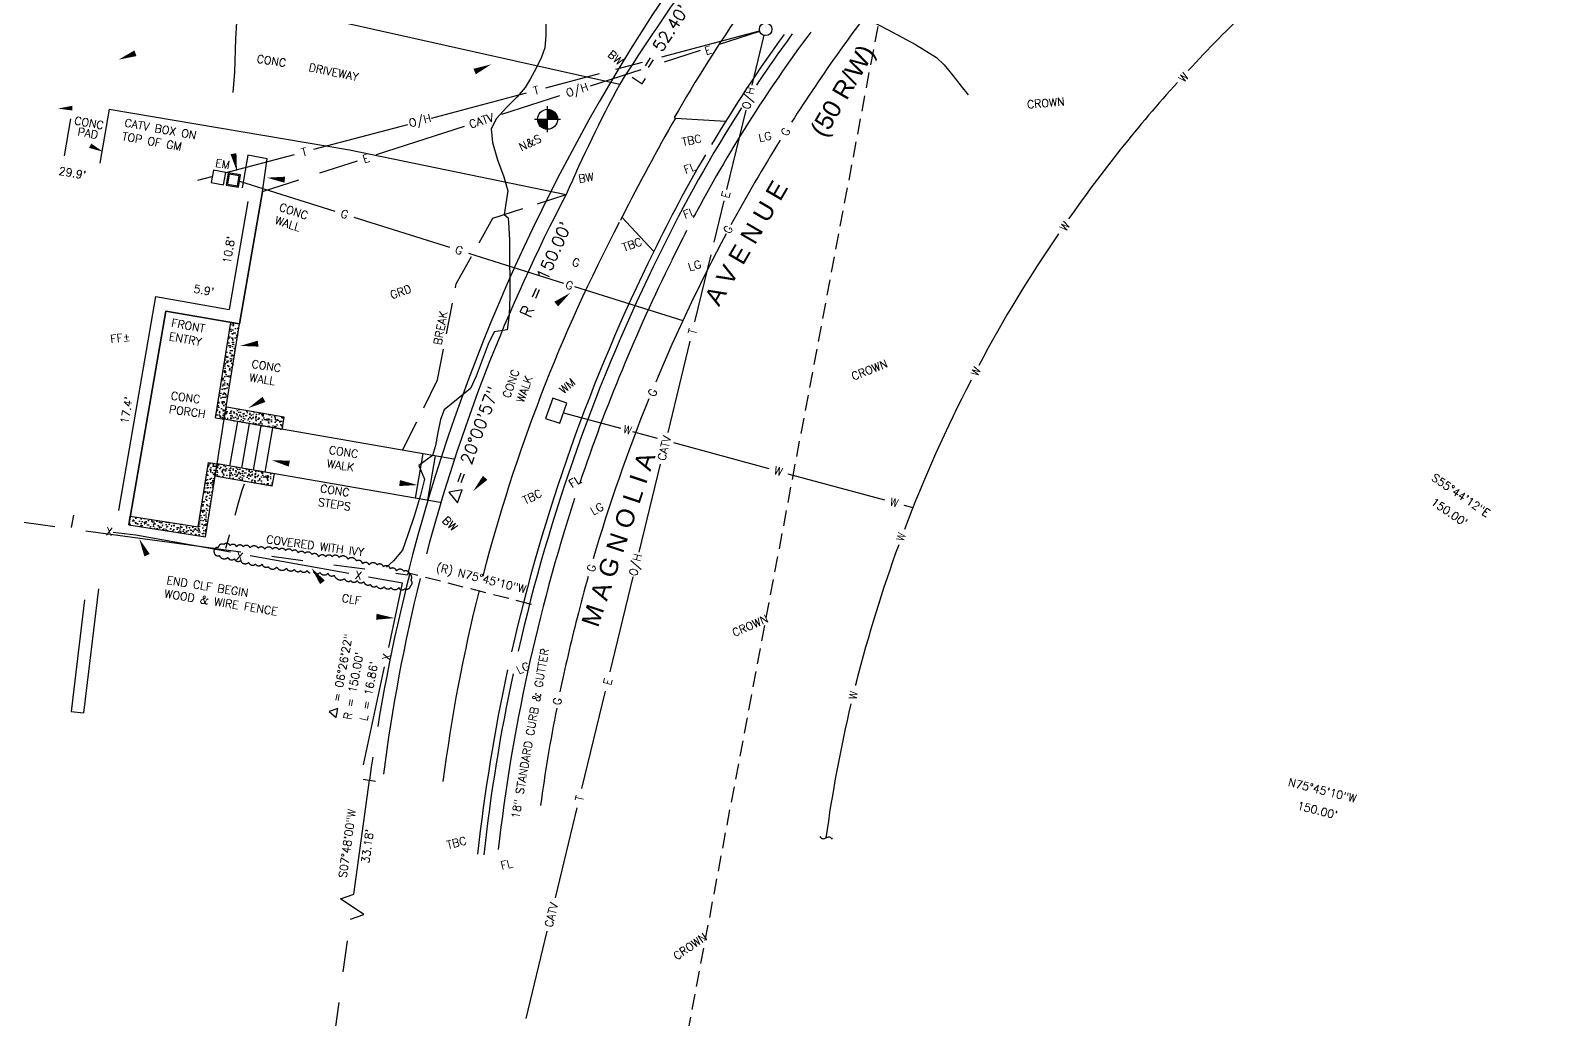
# Model space of a CAD drawing. Extents: x 3812 to 5524, y 4309 to 5867.
# Drawn here: x 5119.2 to 5240.9, y 4943.8 to 5022.9 of the extents above; entities that cross this region are included whole.
import ezdxf
from ezdxf.enums import TextEntityAlignment as Align

# ---------------------------------------------------------------- set-up
doc = ezdxf.new("R2010")
doc.units = 0
doc.header["$LTSCALE"] = 10
doc.header["$MEASUREMENT"] = 0
for name, pattern in [('HIDDEN', [0.375, 0.25, -0.125]), ('HIDDEN2', [0.1875, 0.125, -0.0625]), ('PHANTOM', [2.5, 1.25, -0.25, 0.25, -0.25, 0.25, -0.25])]:
    doc.linetypes.add(name, pattern=pattern)
doc.layers.get('0').update_dxf_attribs({"linetype": 'CONTINUOUS'})
for name, color, linetype in [('BDRY-HATCH', 6, 'CONTINUOUS'), ('BNDRY-DIM', 1, 'CONTINUOUS'), ('BNDRY-REC', 4, 'PHANTOM'), ('BNRDY', 5, 'CONTINUOUS'), ('BRK', 6, 'HIDDEN'), ('BUILDING', 1, 'CONTINUOUS'), ('CONCRETE', 32, 'CONTINUOUS'), ('FENCE', 7, 'CONTINUOUS'), ('HATCHBORDER', 7, 'CONTINUOUS'), ('LEGEND', 7, 'CONTINUOUS'), ('PLT_ANNO_TXT', 120, 'CONTINUOUS'), ('POSMAJOR001', 1, 'CONTINUOUS'), ('POSMINOR001', 7, 'CONTINUOUS'), ('TEXTM', 11, 'CONTINUOUS'), ('TIES', 7, 'HIDDEN2'), ('UTILITIES', 7, 'CONTINUOUS')]:
    doc.layers.add(name, color=color, linetype=linetype)
doc.styles.add('H180', font='HELV1-MS.SHX', dxfattribs={"height": 6.86517e-07})
doc.styles.add('L80', font='simplex.shx', dxfattribs={"height": 0.8})

# ---------------------------------------------------------------- blocks, each defined once
blk = doc.blocks.new('DELTA')
blk.add_lwpolyline([(0, 0), (0.096, 0), (0.048, 0.083)], close=True)
blk = doc.blocks.new('BM')
for p, q in [((-0.13, 0), (0.13, 0)), ((0, -0.13), (0, 0.13))]:
    blk.add_line(p, q)
at = {"const_width": 0.1}
for points in [[(-0.05, 0, 0.414214), (0, -0.05, 1)], [(0.05, 0, 0.414214), (0, 0.05, 1)]]:
    blk.add_lwpolyline(points, format="xyb", dxfattribs=at)
blk.add_circle((0, 0), 0.1)

msp = doc.modelspace()

# ---------------------------------------------------------------- hatches: boundary and pattern name
at = {"layer": 'BDRY-HATCH'}
h = msp.add_hatch(dxfattribs=at)
h.set_pattern_fill('AR-CONC', color=256, scale=0.1, angle=-0.0075, style=0)
h.set_pattern_definition([(49.9925, (-8.52993, -0.10767), (0.71725196, -0.062846024), [0.075, -0.825]), (354.9925, (-8.5299, -0.1077), (-0.13865287, 0.75221029), [0.06, -0.66]), (100.4439, (-8.47016, -0.1129), (0.578599624, 0.68936381), [0.06374019, -0.70114211]), (46.1767, (-8.5299, 0.0923), (1.06721937, -0.16565871), [0.1125, -1.2375]), (96.6281, (-8.441, 0.0785), (0.93479021, 0.97399552), [0.09561029, -1.051713]), (351.1767, (-8.5299, 0.0923), (0.93478945, 0.97399625), [0.09, -0.99]), (20.9925, (-8.4299, 0.0423), (0.596854344, -0.40269702), [0.075, -0.825]), (325.9925, (-8.4299, 0.0423), (0.24341025, 0.72511819), [0.06, -0.66]), (71.4439, (-8.3802, 0.00876), (0.84026484, 0.32242051), [0.06374019, -0.70114211]), (37.4925, (-8.52993, -0.10767), (0.012203431, 0.332892259), [0, -0.652, 0, -0.67, 0, -0.6625]), (7.4925, (-8.52993, -0.10767), (0.263121164, 0.394377273), [0, -0.382, 0, -0.637, 0, -0.2525]), (327.4925, (-8.75293, -0.10764), (0.533819479, -0.022624749), [0, -0.25, 0, -0.78, 0, -1.035]), (317.4925, (-8.85293, -0.1076), (0.583199268, 0.100028643), [0, -0.325, 0, -0.518, 0, -0.735])])
h.paths.add_polyline_path([(5134.02, 4991.95), (5134.71, 4991.84), (5135.93, 4999.47), (5135.24, 4999.59)])
h = msp.add_hatch(dxfattribs=at)
h.set_pattern_fill('AR-CONC', color=256, scale=0.1, angle=-0.0075, style=0)
h.set_pattern_definition([(49.9925, (-5.52116, -3.5666), (0.71725196, -0.062846024), [0.075, -0.825]), (354.9925, (-5.5212, -3.5666), (-0.13865287, 0.75221029), [0.06, -0.66]), (100.4439, (-5.4614, -3.57184), (0.578599624, 0.68936381), [0.06374019, -0.70114211]), (46.1767, (-5.5211, -3.3666), (1.06721937, -0.16565871), [0.1125, -1.2375]), (96.6281, (-5.4322, -3.3804), (0.93479021, 0.97399552), [0.09561029, -1.051713]), (351.1767, (-5.5211, -3.3666), (0.93478945, 0.97399625), [0.09, -0.99]), (20.9925, (-5.42114, -3.4166), (0.596854344, -0.40269702), [0.075, -0.825]), (325.9925, (-5.42114, -3.4166), (0.24341025, 0.72511819), [0.06, -0.66]), (71.4439, (-5.3714, -3.4502), (0.84026484, 0.32242051), [0.06374019, -0.70114211]), (37.4925, (-5.52116, -3.5666), (0.012203431, 0.332892259), [0, -0.652, 0, -0.67, 0, -0.6625]), (7.4925, (-5.52116, -3.5666), (0.263121164, 0.394377273), [0, -0.382, 0, -0.637, 0, -0.2525]), (327.4925, (-5.74416, -3.56658), (0.533819479, -0.022624749), [0, -0.25, 0, -0.78, 0, -1.035]), (317.4925, (-5.84416, -3.56656), (0.583199268, 0.100028643), [0, -0.325, 0, -0.518, 0, -0.735])])
h.paths.add_polyline_path([(5134.89, 4992.82), (5134.71, 4991.84), (5139.34, 4991.03), (5139.52, 4992.02)])
h = msp.add_hatch(dxfattribs=at)
h.set_pattern_fill('AR-CONC', color=256, scale=0.1, angle=-0.0075, style=0)
h.set_pattern_definition([(49.9925, (12.0452, -7.6819), (0.71725196, -0.062846024), [0.075, -0.825]), (354.9925, (12.0452, -7.6819), (-0.13865287, 0.75221029), [0.06, -0.66]), (100.4439, (12.10496, -7.6871), (0.578599624, 0.68936381), [0.06374019, -0.70114211]), (46.1767, (12.0452, -7.4819), (1.06721937, -0.16565871), [0.1125, -1.2375]), (96.6281, (12.1341, -7.4957), (0.93479021, 0.97399552), [0.09561029, -1.051713]), (351.1767, (12.0452, -7.4819), (0.93478945, 0.97399625), [0.09, -0.99]), (20.9925, (12.1452, -7.5319), (0.596854344, -0.40269702), [0.075, -0.825]), (325.9925, (12.1452, -7.5319), (0.24341025, 0.72511819), [0.06, -0.66]), (71.4439, (12.19494, -7.56544), (0.84026484, 0.32242051), [0.06374019, -0.70114211]), (37.4925, (12.04519, -7.68187), (0.012203431, 0.332892259), [0, -0.652, 0, -0.67, 0, -0.6625]), (7.4925, (12.0452, -7.68187), (0.263121164, 0.394377273), [0, -0.382, 0, -0.637, 0, -0.2525]), (327.4925, (11.82219, -7.68184), (0.533819479, -0.022624749), [0, -0.25, 0, -0.78, 0, -1.035]), (317.4925, (11.7222, -7.68183), (0.583199268, 0.100028643), [0, -0.325, 0, -0.518, 0, -0.735])])
h.paths.add_polyline_path([(5133.22, 4982.45), (5134.15, 4988.28), (5133.46, 4988.39), (5132.64, 4983.25), (5127.21, 4984.09), (5127.09, 4983.4)])
h = msp.add_hatch(dxfattribs=at)
h.set_pattern_fill('AR-CONC', color=256, scale=0.1, angle=-0.0075, style=0)
h.set_pattern_definition([(49.9925, (-5.58914, -8.13525), (0.71725196, -0.062846024), [0.075, -0.825]), (354.9925, (-5.58914, -8.13525), (-0.13865287, 0.75221029), [0.06, -0.66]), (100.4439, (-5.5294, -8.1405), (0.578599624, 0.68936381), [0.06374019, -0.70114211]), (46.1767, (-5.5891, -7.93525), (1.06721937, -0.16565871), [0.1125, -1.2375]), (96.6281, (-5.5002, -7.9491), (0.93479021, 0.97399552), [0.09561029, -1.051713]), (351.1767, (-5.5891, -7.9353), (0.93478945, 0.97399625), [0.09, -0.99]), (20.9925, (-5.4891, -7.98527), (0.596854344, -0.40269702), [0.075, -0.825]), (325.9925, (-5.4891, -7.9853), (0.24341025, 0.72511819), [0.06, -0.66]), (71.4439, (-5.4394, -8.0188), (0.84026484, 0.32242051), [0.06374019, -0.70114211]), (37.4925, (-5.58914, -8.13525), (0.012203431, 0.332892259), [0, -0.652, 0, -0.67, 0, -0.6625]), (7.4925, (-5.58914, -8.13525), (0.263121164, 0.394377273), [0, -0.382, 0, -0.637, 0, -0.2525]), (327.4925, (-5.81214, -8.13522), (0.533819479, -0.022624749), [0, -0.25, 0, -0.78, 0, -1.035]), (317.4925, (-5.91214, -8.1352), (0.583199268, 0.100028643), [0, -0.325, 0, -0.518, 0, -0.735])])
h.paths.add_polyline_path([(5138.56, 4986.5), (5138.73, 4987.49), (5134.15, 4988.28), (5133.98, 4987.3)])

# ---------------------------------------------------------------- linework, layer by layer
at = {"layer": 'BNDRY-REC'}
for p, q in [((4999.82, 4999.91), (5149.36, 4979.4)), ((5145.84, 4963.06), (5146.82, 4962.89))]:
    msp.add_line(p, q, dxfattribs=at)
msp.add_lwpolyline([(5141.83, 4930.1), (5141.92, 4930.82), (5142.98, 4931.18), (5141.14, 4932.44), (5142.2, 4932.8), (5144.81, 4951.87), (5145.87, 4952.23), (5144.02, 4953.49), (5145.08, 4953.85), (5146.33, 4962.98)], dxfattribs=at)
msp.add_arc((5294.95, 4942.65), 150, 165.7747, 172.2141, dxfattribs=at)
at = {"layer": 'BNRDY'}
msp.add_arc((5294.74, 4942.47), 150, 145.7293, 165.7452, dxfattribs=at)
at = {"layer": 'BRK'}
for p, q in [((5156.2, 5007.93), (5162.06, 5009.81)), ((5153.27, 5002.68), (5156.2, 5007.93)), ((5151.78, 4994.99), (5153.27, 5002.68)), ((5148.99, 4989.41), (5151.78, 4994.99))]:
    msp.add_line(p, q, dxfattribs=at)
msp.add_lwpolyline([(5141.82, 4979.63, 0.022061), (5141.84, 4979.65, 0.520567), (5142.37, 4979.59, 0.520567), (5143.01, 4979.52, 0.520567), (5143.51, 4979.37, 0.520567), (5144.34, 4979.09, 0.520567), (5144.83, 4978.94, 0.520567), (5145.35, 4978.94, 0.520567), (5145.88, 4978.85, 0.520567), (5146.4, 4978.63, 0.520567), (5146.89, 4978.51, 0.520567), (5147.51, 4978.45, 0.520567), (5148.06, 4978.38, 0.520567), (5148.68, 4978.38, 0.520567), (5149.17, 4978.29, 0.520567), (5149.63, 4978.54, 0.520567), (5149.63, 4978.97), (5149.63, 4978.97, 0.520567), (5149.54, 4979.46, 0.520567), (5149.08, 4979.68, 0.520567), (5148.49, 4979.71, 0.520567), (5148, 4979.89, 0.520567), (5147.45, 4980.05, 0.520567), (5146.95, 4980.2, 0.520567), (5146.31, 4980.2, 0.520567), (5145.78, 4980.29, 0.520567), (5145.29, 4980.51, 0.520567), (5144.61, 4980.66, 0.520567), (5143.91, 4980.79, 0.520567), (5143.35, 4980.85, 0.520567), (5142.83, 4980.85, 0.520567), (5142.27, 4980.85, 0.520567), (5141.72, 4981.03, 0.520567), (5141.17, 4981.12, 0.520567), (5140.64, 4981.16, 0.520567), (5140.15, 4981.31, 0.520567), (5139.63, 4981.34, 0.520567), (5139.1, 4981.4, 0.520567), (5138.58, 4981.46, 0.520567), (5137.96, 4981.46, 0.520567), (5137.44, 4981.53, 0.520567), (5136.79, 4981.56, 0.520567), (5136.24, 4981.65, 0.520567), (5135.71, 4981.65, 0.520567), (5135.19, 4981.74, 0.520567), (5134.7, 4981.83, 0.520567), (5134.24, 4981.59, 0.520567), (5133.9, 4981.22, 0.520567), (5134.33, 4980.94, 0.520567), (5135.01, 4980.79, 0.520567), (5135.53, 4980.69, 0.520567), (5136.02, 4980.54, 0.520567), (5136.67, 4980.39, 0.520567), (5137.22, 4980.26, 0.520567), (5137.75, 4980.26, 0.520567), (5138.24, 4980.05, 0.520567), (5138.92, 4980.02, 0.520567), (5139.69, 4979.92, 0.520567), (5140.33, 4979.83, 0.520567), (5140.83, 4979.74, 0.520567), (5141.35, 4979.74, 0.251052), (5141.58, 4979.56, 0.251052)], format="xyb", dxfattribs=at)
at = {"layer": 'BUILDING'}
for p, q in [((5137.77, 5010.06), (5135.93, 4999.47)), ((5135.93, 4999.47), (5137.77, 5010.06)), ((5130.06, 5000.49), (5127.09, 4983.4)), ((5127.09, 4983.4), (5130.06, 5000.49)), ((5135.93, 4999.47), (5130.06, 5000.49)), ((5130.06, 5000.49), (5135.93, 4999.47)), ((5124.66, 4978.28), (5123.46, 4968.35))]:
    msp.add_line(p, q, dxfattribs=at)
at = {"layer": 'CONCRETE'}
for p, q in [((5141.15, 5024.26), (5166.34, 5018.65)), ((5125.53, 5016.63), (5124.78, 5012.32)), ((5125.53, 5016.63), (5144.74, 5013.38)), ((5122.43, 5015.87), (5121.92, 5012.91)), ((5170.7, 5015.98), (5170.79, 5015.92)), ((5170.79, 5015.92), (5174.81, 5015.68)), ((5136.6, 5012.95), (5136.15, 5010.34)), ((5138.14, 5012.68), (5136.6, 5012.95)), ((5137.77, 5010.06), (5138.14, 5012.68)), ((5144.74, 5013.38), (5162.06, 5009.81)), ((5166.52, 5008.01), (5166.53, 5008)), ((5166.52, 5008.01), (5169.06, 5005.26)), ((5134.02, 4991.95), (5135.24, 4999.59)), ((5134.71, 4991.84), (5135.93, 4999.47)), ((5134.02, 4991.95), (5134.71, 4991.84)), ((5139.52, 4992.02), (5134.89, 4992.82)), ((5139.34, 4991.03), (5139.52, 4992.02)), ((5134.15, 4988.28), (5134.71, 4991.84)), ((5153.07, 4988.65), (5134.71, 4991.84)), ((5135.18, 4988.1), (5135.8, 4991.65)), ((5136.12, 4987.94), (5136.73, 4991.49)), ((5137.05, 4987.78), (5137.67, 4991.32)), ((5137.99, 4987.62), (5138.61, 4991.16)), ((5132.64, 4983.25), (5133.46, 4988.39)), ((5133.22, 4982.45), (5134.15, 4988.28)), ((5133.46, 4988.39), (5134.15, 4988.28)), ((5151.99, 4985.18), (5134.15, 4988.28)), ((5150.02, 4985.54), (5150.63, 4989.09)), ((5151, 4985.37), (5151.62, 4988.92)), ((5138.56, 4986.5), (5133.98, 4987.3)), ((5138.56, 4986.5), (5138.73, 4987.49)), ((5122.66, 4984.17), (5122.49, 4983.18)), ((5127.09, 4983.4), (5133.22, 4982.45)), ((5127.21, 4984.09), (5132.64, 4983.25))]:
    msp.add_line(p, q, dxfattribs=at)
for centre, radius, start, end in [((5337.05, 4909.97), 202.37, 141.4524, 147.5174), ((5277.48, 4954.78), 123.07, 140.5243, 150.1824), ((5271.98, 4955.28), 112.81, 143.2291, 152.1669), ((5271.98, 4955.28), 114.41, 143.9515, 149.2241), ((5271.98, 4955.28), 113.91, 143.7363, 146.2503), ((5266.67, 4964.56), 113.98, 151.673, 156.6092), ((5271.98, 4955.28), 113.91, 147.3465, 154.098), ((5289.82, 4946.76), 137.66, 149.8396, 153.5841), ((5271.98, 4955.28), 114.41, 149.7031, 154.098), ((5284.05, 4945.89), 137.73, 152.3459, 165.2006), ((5277.48, 4954.78), 123.07, 154.3711, 154.5091), ((5284.05, 4945.89), 132.93, 152.3459, 165.4415), ((5271.98, 4955.28), 112.81, 152.7539, 154.098), ((5298.64, 4941.22), 144.54, 153.7036, 167.2056), ((5298.64, 4941.22), 144.04, 153.7036, 167.1366), ((5298.64, 4941.22), 142.94, 153.7036, 161.4187), ((5298.64, 4941.22), 142.94, 161.9485, 173.4891), ((5284.05, 4945.89), 137.73, 166.0483, 172.6663), ((5284.05, 4945.89), 132.93, 165.9608, 172.6663), ((5298.64, 4941.22), 144.54, 167.7846, 173.706), ((5298.64, 4941.22), 144.04, 167.8676, 173.706)]:
    msp.add_arc(centre, radius, start, end, dxfattribs=at)
at = {"layer": 'FENCE'}
for p, q in [((5127.64, 4982.57), (5125.83, 4982.79)), ((5135.22, 4981.21), (5127.64, 4982.57)), ((5144.67, 4979.5), (5136.8, 4980.92)), ((5148.96, 4978.73), (5146.25, 4979.22)), ((5147.87, 4973.6), (5148.96, 4978.73)), ((5145.86, 4964.21), (5147.53, 4972.04))]:
    msp.add_line(p, q, dxfattribs=at)
at = {"layer": 'HATCHBORDER'}
for p, q in [((5136.61, 5009.25), (5135.11, 5000.63)), ((5126.28, 4984.55), (5129.25, 5001.65)), ((5129.25, 5001.65), (5135.11, 5000.63)), ((5134.02, 4991.95), (5135.24, 4999.59)), ((5134.71, 4991.84), (5135.93, 4999.47)), ((5135.24, 4999.59), (5135.93, 4999.47)), ((5134.02, 4991.95), (5134.71, 4991.84)), ((5134.71, 4991.84), (5134.89, 4992.82)), ((5139.52, 4992.02), (5134.89, 4992.82)), ((5139.34, 4991.03), (5139.52, 4992.02)), ((5139.34, 4991.03), (5134.71, 4991.84)), ((5132.64, 4983.25), (5133.46, 4988.39)), ((5133.22, 4982.45), (5134.15, 4988.28)), ((5133.46, 4988.39), (5134.15, 4988.28)), ((5133.98, 4987.3), (5134.15, 4988.28)), ((5138.73, 4987.49), (5134.15, 4988.28)), ((5138.56, 4986.5), (5133.98, 4987.3)), ((5138.56, 4986.5), (5138.73, 4987.49)), ((5122.66, 4984.17), (5122.49, 4983.18)), ((5127.09, 4983.4), (5127.21, 4984.09)), ((5127.09, 4983.4), (5133.22, 4982.45)), ((5127.21, 4984.09), (5132.64, 4983.25)), ((5123.55, 4977.41), (5122.47, 4968.47)), ((5122.47, 4968.47), (5123.46, 4968.35))]:
    msp.add_line(p, q, dxfattribs=at)
at = {"layer": 'POSMAJOR001'}
for points in [[(5140.43, 5031.92, 110), (5139.14, 5029.76, 110), (5138.44, 5029.15, 110), (5137.5, 5028.44, 110), (5136.63, 5027.69, 110), (5136.13, 5026.98, 110), (5136.13, 5026.98, 110), (5135.78, 5024.91, 110), (5135.63, 5022.26, 110), (5135.54, 5019.59, 110), (5135.42, 5017.98, 110)], [(5135.6, 4984.17, 110), (5135.87, 4985.15, 110), (5136.16, 4986.18, 110), (5136.16, 4986.18, 110), (5136.33, 4986.69, 110)], [(5134.86, 4981.53, 110), (5135.15, 4982.57, 110), (5135.16, 4982.6, 110)]]:
    msp.add_polyline3d(points, dxfattribs=at)
at = {"layer": 'POSMINOR001'}
for points in [[(5182.16, 5024.25, 106), (5182.93, 5024.96, 106), (5183.32, 5025.33, 106), (5183.85, 5025.04, 106), (5185.6, 5024.12, 106), (5187.8, 5022.98, 106), (5189.98, 5021.81, 106), (5191.67, 5020.77, 106), (5191.67, 5020.77, 106), (5192.29, 5020.18, 106), (5192.97, 5019.34, 106), (5193.63, 5018.47, 106), (5194.19, 5017.79, 106), (5194.19, 5017.79, 106)], [(5160.43, 5023.77, 108), (5160.44, 5022.53, 108), (5160.34, 5021.55, 108), (5160.34, 5021.55, 108), (5160.09, 5020.81, 108), (5159.66, 5019.92, 108), (5159.19, 5019.05, 108), (5158.77, 5018.37, 108), (5158.77, 5018.37, 108), (5158.15, 5017.64, 108), (5157.28, 5016.78, 108), (5156.49, 5015.89, 108), (5156.07, 5015.08, 108), (5156.07, 5015.08, 108), (5156.17, 5013.97, 108), (5156.58, 5012.6, 108), (5157.07, 5011.23, 108), (5157.38, 5010.12, 108), (5157.38, 5010.12, 108), (5157.09, 5008.22, 108), (5157.42, 5007.94, 108), (5157.48, 5007.16, 108), (5157.52, 5006.17, 108), (5157.53, 5005.18, 108), (5157.53, 5004.39, 108), (5157.53, 5004.39, 108), (5157.54, 5003.19, 108), (5157.54, 5001.68, 108), (5157.5, 5000.18, 108), (5157.35, 4999, 108), (5157.35, 4999, 108), (5156.3, 4998.83, 108), (5155.83, 4997.85, 108), (5155.35, 4996.57, 108), (5154.87, 4995.29, 108), (5154.4, 4994.31, 108), (5154.4, 4994.31, 108), (5152.29, 4992.6, 108), (5152.01, 4991.82, 108), (5151.8, 4990.79, 108), (5151.61, 4989.75, 108), (5151.37, 4988.95, 108), (5151.37, 4988.95, 108), (5150.29, 4988.14, 108), (5150.72, 4987.04, 108), (5150.41, 4985.76, 108), (5149.93, 4984.18, 108), (5149.41, 4982.61, 108), (5148.97, 4981.37, 108), (5148.97, 4981.37, 108), (5148.25, 4980.51, 108), (5147.69, 4980, 108)]]:
    msp.add_polyline3d(points, dxfattribs=at)
at = {"layer": 'TEXTM'}
for points in [[(5126.27, 5020.6, 0, 0.48, 0), (5127.62, 5021.11, 0, 0, -0.209241), (5133.59, 5020.83, 0, 0, 0.186059), (5136.83, 5020.52, 0, 0, -0.13849)], [(5156.06, 5020.22, 0, 0.48, 0), (5154.74, 5019.65, 0, 0, -0.18195), (5150.93, 5019.47, 0, 0, 0.191585), (5146.41, 5019.17, 0, 0, 4.418973)], [(5121.43, 5016.69, 0, 0.384, 0), (5122.58, 5016.72, 0, 0, -0.527875), (5122.98, 5016.17, 0, 0, -0.705689)], [(5125.04, 5013.23, 0, 0.384, 0), (5124, 5013.72, 0, 0, -0.54123), (5123.93, 5014.19, 0, 0, 1.602764)], [(5135.74, 5011.66, 0, 0.48, 0), (5135.46, 5013.08, 0, 0, 0.625552), (5134.3, 5013.38, 0, 0, -0.46297), (5133, 5013.39, 0, 0, -1.571836)], [(5138.13, 5011.16, 0, 0.48, 0), (5139.56, 5011, 0, 0, -0.536624), (5140.53, 5009.12, 0, 0, 0.086537)], [(5162.38, 5001.95, 0, 0.48, 0), (5161.26, 5001.05, 0, 0, 0.236019), (5159.88, 4998.07, 0, 0, -0.201725), (5159.02, 4995.83, 0, 0, 2.34803)], [(5136, 4997.71, 0, 0.48, 0), (5137.43, 4997.89, 0, 0, -0.619463), (5138.32, 4996.58, 0, 0, 0.348573)], [(5136.64, 4992.73, 0, 0.48, 0), (5137.9, 4993.43, 0, 0, 0.353386), (5138.2, 4994.16, 0, 0, -2.008521)], [(5154.62, 4986.09, 0, 0.48, 0), (5155.58, 4987.16, 0, 0, 0.219166), (5156.6, 4990.48, 0, 0, -0.250957), (5157.64, 4993.24, 0, 0, -0.376405)], [(5138.5, 4988.57, 0, 0.48, 0), (5139.92, 4988.29, 0, 0, -0.724913), (5140.05, 4987.18, 0, 0, 0.851777), (5140.24, 4986.52, 0, 0, -0.113965), (5141.7, 4986.36, 0, 0, 0.169154)], [(5150.17, 4986.58, 0, 0.48, 0), (5148.74, 4986.74, 0, 0, 0.722541), (5148.21, 4985.57, 0, 0, -0.796177), (5147.96, 4985.13, 0, 0, 0.058768), (5145.65, 4985.54, 0, 0, 0.029356)], [(5127.93, 4982.27, 0, 0.48, 0), (5128.55, 4980.97, 0, 0, 0.421672), (5129.79, 4980.54, 0, 0, -0.725388), (5130.97, 4979.37, 0, 0, -4.182924)], [(5141.7, 4979.94, 0, 0.48, 0), (5142.57, 4978.8, 0, 0, 0.157023), (5143.81, 4977.94, 0, 0, -0.742583)], [(5148.32, 4975.94, 0, 0.48, 0), (5146.88, 4976.05, 0, 0, -0.241243), (5145.55, 4976.86, 0, 0, -1.784241)]]:
    msp.add_lwpolyline(points, format="xyseb", dxfattribs=at)
at = {"layer": 'TIES'}
for p, q in [((5240.92, 5308.82), (5084.09, 4478.77)), ((5159.28, 4977.04), (5149.55, 4979.51))]:
    msp.add_line(p, q, dxfattribs=at)
at = {"layer": 'UTILITIES'}
for p, q in [((5169.71, 5020.83), (5177.52, 5022.9)), ((5174.32, 5021.84), (5177.53, 5022.88)), ((5176.93, 5018.57), (5177.89, 5022.55)), ((5169.91, 5020.42), (5172.79, 5021.35)), ((5166.04, 5019.85), (5168.16, 5020.41)), ((5160.43, 5018.36), (5164.72, 5019.5)), ((5164.01, 5018.52), (5168.06, 5019.82)), ((5151.29, 5015.93), (5158.89, 5017.95)), ((5156.92, 5016.24), (5161.55, 5017.73)), ((5174.9, 5010.21), (5176.44, 5016.56)), ((5141.88, 5013.43), (5149.4, 5015.42)), ((5146.9, 5013.01), (5153.92, 5015.27)), ((5134.88, 5011.57), (5140.33, 5013.02)), ((5142.37, 5011.55), (5145.38, 5012.52)), ((5132.6, 5010.96), (5133.73, 5011.26)), ((5135.94, 5010.89), (5143.57, 5008.48)), ((5137.77, 5010.06), (5140.68, 5011)), ((5173.89, 5006), (5174.69, 5009.32)), ((5145.09, 5008), (5152.73, 5005.6)), ((5154.25, 5005.12), (5161.84, 5002.73)), ((5172.35, 4999.63), (5173.64, 5005)), ((5162.72, 5002.45), (5171.38, 4999.73)), ((5170.2, 4990.78), (5171.97, 4998.08)), ((5161.84, 4992.36), (5166.4, 4991.12)), ((5167.35, 4990.87), (5169.33, 4990.33)), ((5170.63, 4989.98), (5178.25, 4987.91)), ((5167.89, 4981.2), (5169.59, 4988.24)), ((5179.79, 4987.49), (5187.51, 4985.4)), ((5189.06, 4984.98), (5189.78, 4984.78)), ((5165.57, 4971.64), (5167.41, 4979.24)), ((5163.31, 4962.31), (5165.2, 4970.09)), ((5161.2, 4953.58), (5162.94, 4960.76)), ((5158.87, 4943.93), (5160.55, 4950.89))]:
    msp.add_line(p, q, dxfattribs=at)
for points in [[(5134.84, 5011.58), (5133.86, 5011.76), (5133.68, 5010.77), (5134.67, 5010.6)], [(5136.02, 5011.38), (5135.04, 5011.55), (5134.87, 5010.57), (5135.85, 5010.39)], [(5135.91, 5011.3), (5135.12, 5011.44), (5134.98, 5010.65), (5135.77, 5010.51)], [(5162.11, 4993.12), (5160.98, 4993.52), (5160.41, 4991.91), (5161.55, 4991.52)]]:
    msp.add_lwpolyline(points, close=True, dxfattribs=at)
msp.add_lwpolyline([(5182.34, 4958.46, 0.466308), (5182.83, 4958.37, -0.466308), (5183.32, 4958.27, -0.466308)], format="xyb", dxfattribs=at)
msp.add_circle((5178.01, 5023.03), 0.5, dxfattribs=at)
for centre, radius, start, end in [((5294.74, 4942.47), 136, 141.6923, 147.4735), ((5294.91, 4942.97), 113.14, 133.7346, 137.2731), ((5294.91, 4942.97), 113.14, 137.9283, 145.0011), ((5294.74, 4942.47), 136, 148.1893, 151.4899), ((5294.74, 4942.47), 136, 151.8377, 157.3606), ((5294.91, 4942.97), 113.14, 145.7293, 151.9616), ((5294.91, 4942.97), 113.14, 152.6418, 159.2592), ((5294.74, 4942.47), 136, 157.9768, 163.6789), ((5294.91, 4942.97), 113.14, 159.9302, 165.7452), ((5294.74, 4942.47), 136, 164.3025, 165.7452), ((5294.75, 4942.52), 136, 165.7672, 168.3284), ((5294.92, 4943.02), 113.14, 165.7672, 165.923), ((5294.75, 4942.52), 136, 168.8819, 172.2066), ((5294.92, 4943.02), 113.14, 166.6861, 172.2066)]:
    msp.add_arc(centre, radius, start, end, dxfattribs=at)

# ---------------------------------------------------------------- block references
at = {"layer": 'BNDRY-DIM', "xscale": 11.52460984393758, "yscale": 11.52460984393758, "zscale": 11.52460984393758, "rotation": 69.6623630875079}
msp.add_blockref('DELTA', (5153.37, 4985.16), dxfattribs=at)
at = {"layer": 'TEXTM', "xscale": 8, "yscale": 8, "zscale": 8}
msp.add_blockref('BM', (5160.57, 5015.83), dxfattribs=at)
at = {"layer": 'TEXTM', "xscale": 7.683073229291718, "yscale": 7.683073229291718, "zscale": 7.683073229291718, "rotation": 79.67513266463733}
msp.add_blockref('DELTA', (5143.67, 4967.99), dxfattribs=at)

# ---------------------------------------------------------------- texts
at = {"layer": 'BNDRY-DIM', "style": 'L80'}
for s, rotation, p in [("L = 52.40'", 57.3729, (5168.05, 5018.54)), ("R = 150.00'", 66.0131, (5159.19, 4999.88)), (' = 20%%d00\'57"', 69.6624, (5153.64, 4985.91))]:
    msp.add_text(s, height=0.96, rotation=rotation, dxfattribs=at).set_placement(p)
at = {"layer": 'FENCE', "style": 'L80'}
for rotation, p in [(353.2261, (5125.53, 4982.87)), (349.7719, (5135.95, 4980.89)), (349.7719, (5145.46, 4979.36)), (77.9444, (5147.7, 4972.82))]:
    msp.add_text('X', height=0.64, rotation=rotation, dxfattribs=at).set_placement(p, align=Align.MIDDLE)
at = {"layer": 'LEGEND', "style": 'H180'}
for s, rotation, p in [('(50 R/W)', 59.7811, (5182.73, 5014.28)), ('A V E N U E', 59.7811, (5174.27, 5000.8)), ('M A G N O L I A     ', 71.5225, (5164.6, 4975.12))]:
    msp.add_text(s, height=1.44, rotation=rotation, dxfattribs=at).set_placement(p)
at = {"layer": 'PLT_ANNO_TXT', "style": 'L80'}
for s, rotation, p in [('S55%%d44\'12"E', 325.7367, (5233.41, 4985.5)), ("150.00'", 325.7367, (5232.49, 4984.15)), ('N75%%d45\'10"W', 345.7528, (5222.44, 4961.85)), ("150.00'", 345.7528, (5222.04, 4960.26))]:
    msp.add_text(s, height=0.64, rotation=rotation, dxfattribs=at).set_placement(p, align=Align.CENTER)
at = {"layer": 'TEXTM', "style": 'L80'}
for s, rotation, p in [('BW', 318.9995, (5165.32, 5020.92)), ('CONC', 351.3911, (5137.28, 5020.37)), ('DRIVEWAY', 348.52, (5141.43, 5019.69)), ('CROWN', 4.7599, (5198.93, 5016.69)), ('CONC', 349.7732, (5122.69, 5015.44)), ('PAD', 349.7732, (5122.95, 5014.55)), ('CATV BOX ON', 349.7033, (5126.71, 5015.26)), ('TOP OF GM', 349.7033, (5126.51, 5014.18)), ('N&S', 25.4201, (5158.47, 5013.27)), ('TBC', 12.0966, (5171.38, 5013.68)), ('LG', 13.3186, (5177.52, 5014)), ('EM', 350.6066, (5133.96, 5012.04)), ('BW', 8.8576, (5163.09, 5010.74)), ('FL', 21.2756, (5171.61, 5011.46)), ('CONC', 341.7861, (5139.05, 5008.54)), ('WALL', 341.7861, (5138.71, 5007.5)), ('FL', 20.3742, (5171.56, 5007.87)), ('TBC', 19.4913, (5166.68, 5005.25)), ('LG', 16.5557, (5171.92, 5003.68)), ('GRD', 19.5518, (5148.12, 5001.44)), ('BREAK', 79.4044, (5152.08, 4997.73)), ('FRONT', 349.7032, (5130.45, 4999.25)), ('FF%%P', 6.8583, (5125.66, 4997.93)), ('ENTRY', 349.7032, (5130.26, 4998.17)), ('WALL', 350.8771, (5136.69, 4994.89)), ('CONC', 350.8771, (5136.87, 4995.97)), ('CONC', 70.5671, (5157.55, 4993.47)), ('CROWN', 21.3974, (5185.02, 4994.94)), ('WALK', 70.5671, (5158.66, 4993.11)), ('WM', 40.8917, (5161.86, 4993.83)), ('CONC', 352.099, (5130.42, 4993.43)), ('PORCH', 352.099, (5130.27, 4992.34)), ('CONC', 351.3114, (5143.05, 4989.09)), ('WALK', 351.3114, (5142.89, 4988)), ('FL', 30.2764, (5162.51, 4986.34)), ('CONC', 351.3114, (5142.35, 4986.01)), ('TBC', 25.7949, (5158.77, 4985.01)), ('STEPS', 351.3114, (5142.18, 4984.92)), ('LG', 28.4526, (5164.22, 4984.15)), ('BW', 316.5505, (5152.1, 4983.68)), ('COVERED WITH IVY', 352.289, (5138.05, 4981.94)), ('END CLF BEGIN', 350.877, (5130.07, 4978.68)), ('WOOD & WIRE FENCE', 350.877, (5129.89, 4977.6)), ('CLF', 350.7471, (5144.08, 4977.25)), ('CROWN', 23.9455, (5175.51, 4974.43)), (' = 06%%d26\'22"', 79.6751, (5143.91, 4968.77)), ("R = 150.00'", 79.6751, (5144.87, 4967.78)), ("L = 16.86'", 79.6751, (5146.16, 4967.68)), ('18" STANDARD CURB & GUTTER', 80.0147, (5158.29, 4959.86)), ('LG', 25.2968, (5158.27, 4971.43)), ('TBC', 14.1903, (5152.6, 4957.47)), ('FL', 12.3295, (5156.9, 4955.82)), ('CROWN', 34.6737, (5170.91, 4948.56))]:
    msp.add_text(s, height=0.64, rotation=rotation, dxfattribs=at).set_placement(p)
for s, rotation, p in [("29.9'", 350.1472, (5122.53, 5011.22)), ("10.8'", 80.1472, (5135.4, 5005.33)), ("5.9'", 350.1472, (5133.04, 5001.84)), ("17.4'", 80.1472, (5127.23, 4992.51)), ('(R) N75%%d45\'10"W', 345.7528, (5155.19, 4978.82)), ('S07%%d48\'00"W', 82.2, (5144.87, 4957.87)), ("33.18'", 82.2, (5146.49, 4957.65))]:
    msp.add_text(s, height=0.64, rotation=rotation, dxfattribs=at).set_placement(p, align=Align.CENTER)
at = {"layer": 'UTILITIES', "style": 'L80'}
for s, rotation, p in [('E', 17.8639, (5173.41, 5021.35)), ('O/H', 17.8639, (5162.94, 5018.14)), ('W', 49.352, (5211.42, 5019.18)), ('T', 14.8869, (5159.66, 5018.15)), ('O/H', 76.3967, (5176.67, 5017.52)), ('O/H', 14.8869, (5150.38, 5015.69)), ('CATV', 17.8639, (5155.28, 5015.71)), ('G', 62.9914, (5179.59, 5014.82)), ('T', 14.8869, (5141.1, 5013.22)), ('E', 17.8639, (5146.06, 5012.7)), ('E', 76.3967, (5174.82, 5009.81)), ('G', 342.5267, (5144.33, 5008.24)), ('W', 55.2679, (5201.93, 5007.27)), ('G', 62.9914, (5175, 5007.01)), ('G', 342.5267, (5153.49, 5005.36)), ('G', 342.5267, (5162.84, 5004.38)), ('G', 342.5267, (5162.31, 5002.56)), ('T', 76.3967, (5172.16, 4998.86)), ('W', 62.8565, (5194.81, 4995.66)), ('G', 68.2058, (5168.96, 4993.97)), ('W', 344.8233, (5166.96, 4991)), ('CATV', 76.3967, (5169.9, 4989.53)), ('W', 344.8233, (5179.02, 4987.7)), ('W', 344.8233, (5188.28, 4985.19)), ('W', 72.0116, (5188.83, 4982.43)), ('O/H', 76.3967, (5167.64, 4980.19)), ('G', 73.1714, (5164.07, 4979.94)), ('E', 76.3967, (5165.38, 4970.86)), ('W', 78.9872, (5185.02, 4969.77)), ('G', 78.9872, (5161.35, 4969.28)), ('T', 76.3967, (5163.13, 4961.53)), ('CATV', 76.3967, (5160.87, 4952.2))]:
    msp.add_text(s, height=0.64, rotation=rotation, dxfattribs=at).set_placement(p, align=Align.MIDDLE)

doc.saveas('drawing.dxf')
